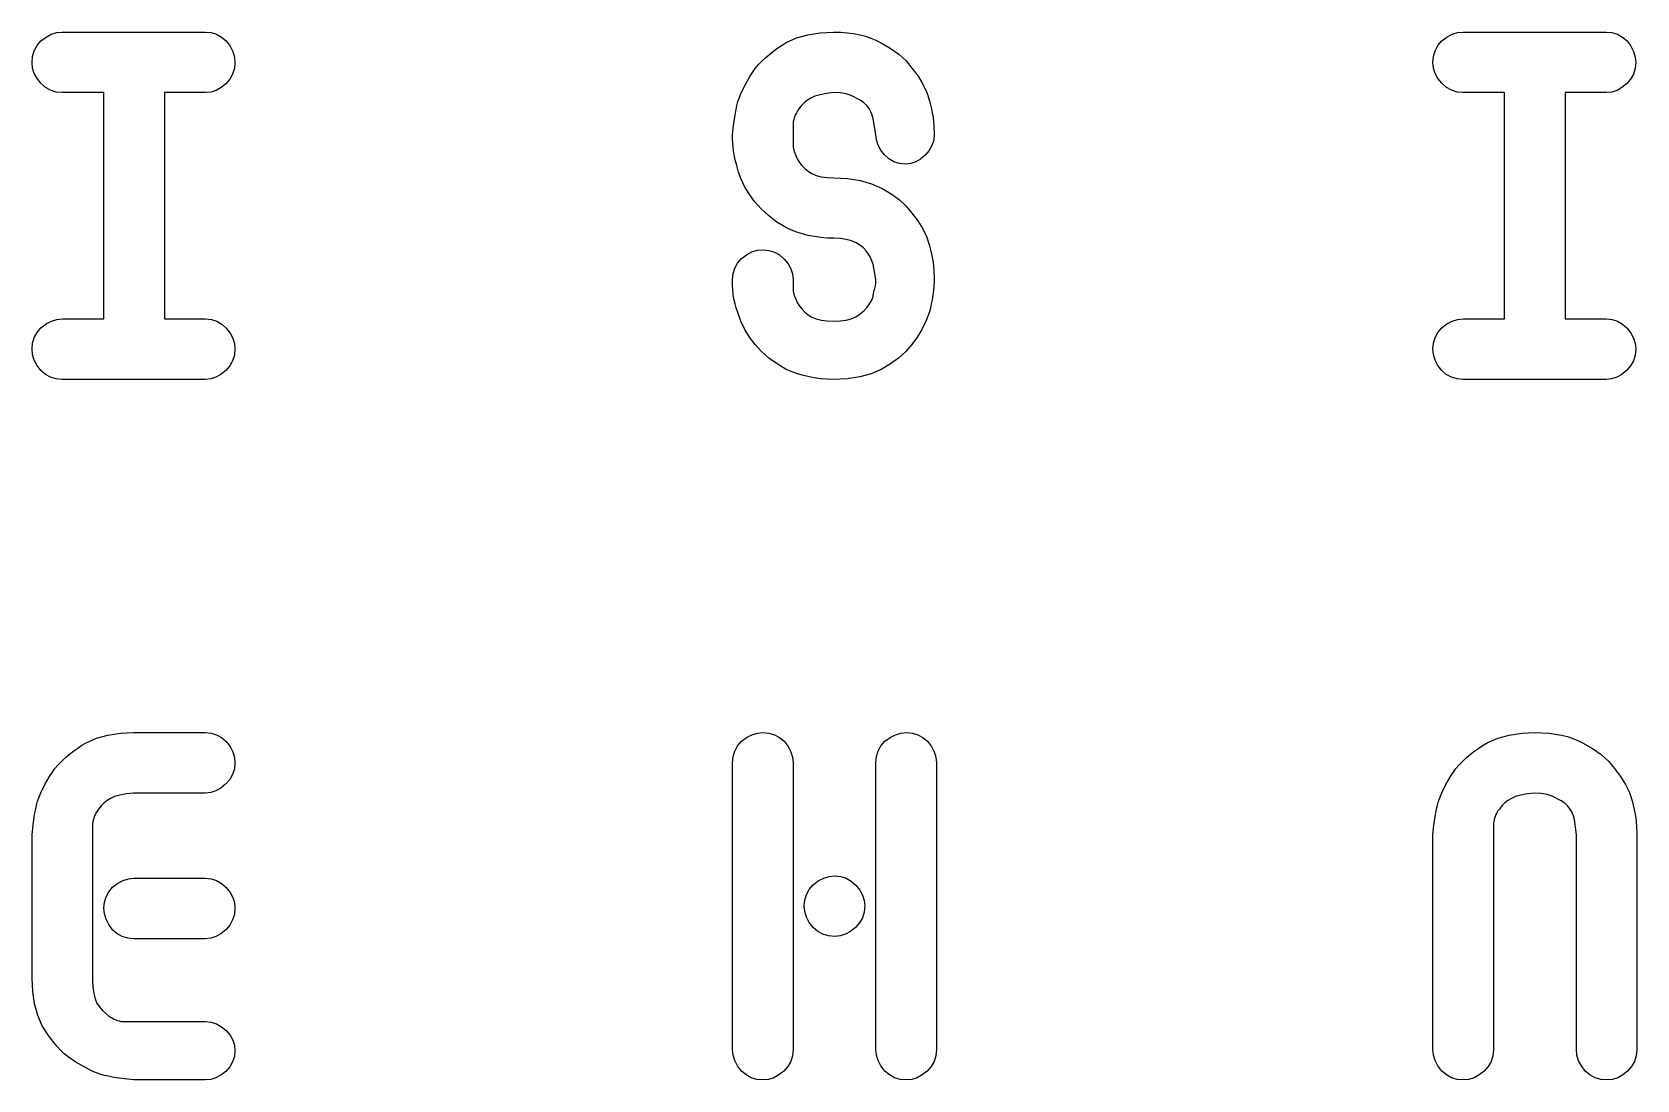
# Model space of a CAD drawing. Header units: metres. Extents: x 0 to 220, y 0 to 220.
# Drawn here: x 66.9 to 112.72, y 65.16 to 95.08 of the extents above; entities that cross this region are included whole.
import ezdxf

# ---------------------------------------------------------------- set-up
doc = ezdxf.new("R2010")
doc.units = ezdxf.units.M

msp = doc.modelspace()

# ---------------------------------------------------------------- linework, layer by layer
for p, q in [((67.1509, 94.8232), (67.2986, 94.9339)), ((67.2986, 94.9339), (67.4496, 95.013)), ((67.4496, 95.013), (67.6041, 95.0604)), ((67.6041, 95.0604), (67.7619, 95.0762)), ((67.7619, 95.0762), (71.8459, 95.0762)), ((71.8459, 95.0762), (72.0133, 95.0604)), ((72.0133, 95.0604), (72.1686, 95.013)), ((72.1686, 95.013), (72.3118, 94.9339)), ((72.3118, 94.9339), (72.4429, 94.8232)), ((88.4339, 94.7812), (88.7311, 94.9103)), ((88.7311, 94.9103), (89.0559, 95.0025)), ((89.0559, 95.0025), (89.4081, 95.0578)), ((89.4081, 95.0578), (89.7879, 95.0762)), ((89.7879, 95.0762), (89.9845, 95.0714)), ((89.9845, 95.0714), (90.1741, 95.057)), ((90.1741, 95.057), (90.3569, 95.0329)), ((90.3569, 95.0329), (90.5329, 94.9992)), ((90.5329, 94.9992), (90.6998, 94.9572)), ((90.6998, 94.9572), (90.8546, 94.9072)), ((90.8546, 94.9072), (90.9973, 94.8492)), ((107.151, 94.8232), (107.299, 94.9339)), ((107.299, 94.9339), (107.45, 95.013)), ((107.45, 95.013), (107.604, 95.0604)), ((107.604, 95.0604), (107.762, 95.0762)), ((107.762, 95.0762), (111.846, 95.0762)), ((111.846, 95.0762), (112.013, 95.0604)), ((112.013, 95.0604), (112.169, 95.013)), ((112.169, 95.013), (112.312, 94.9339)), ((112.312, 94.9339), (112.443, 94.8232)), ((66.9165, 94.3807), (66.9634, 94.5422)), ((66.9634, 94.5422), (67.0415, 94.6897)), ((67.0415, 94.6897), (67.1509, 94.8232)), ((72.4429, 94.8232), (72.5522, 94.674)), ((72.5522, 94.674), (72.6304, 94.5212)), ((72.6304, 94.5212), (72.6772, 94.365)), ((87.8503, 94.3535), (87.9639, 94.4502)), ((87.9639, 94.4502), (88.0814, 94.5422)), ((88.0814, 94.5422), (88.1989, 94.628)), ((88.1989, 94.628), (88.3164, 94.7077)), ((88.3164, 94.7077), (88.4339, 94.7812)), ((90.9973, 94.8492), (91.1279, 94.7832)), ((91.1279, 94.7832), (91.4068, 94.6219)), ((91.4068, 94.6219), (91.6494, 94.445)), ((91.6494, 94.445), (91.8557, 94.2524)), ((106.917, 94.3807), (106.963, 94.5422)), ((106.963, 94.5422), (107.042, 94.6897)), ((107.042, 94.6897), (107.151, 94.8232)), ((112.443, 94.8232), (112.552, 94.674)), ((112.552, 94.674), (112.63, 94.5212)), ((112.63, 94.5212), (112.677, 94.365)), ((66.9009, 94.2052), (66.9165, 94.3807)), ((66.9166, 94.0472), (66.9009, 94.2052)), ((66.9636, 93.8962), (66.9166, 94.0472)), ((72.6766, 94.0359), (72.6276, 93.8787)), ((72.6929, 94.2052), (72.6766, 94.0359)), ((72.6772, 94.365), (72.6929, 94.2052)), ((87.3999, 93.8087), (87.5499, 94.0362)), ((87.5499, 94.0362), (87.6433, 94.1465)), ((87.6433, 94.1465), (87.7434, 94.2522)), ((87.7434, 94.2522), (87.8503, 94.3535)), ((91.8557, 94.2524), (92.0259, 94.0442)), ((92.0259, 94.0442), (92.1973, 93.8186)), ((106.901, 94.2052), (106.917, 94.3807)), ((106.917, 94.0472), (106.901, 94.2052)), ((106.964, 93.8962), (106.917, 94.0472)), ((112.677, 94.0359), (112.628, 93.8787)), ((112.677, 94.365), (112.693, 94.2052)), ((112.693, 94.2052), (112.677, 94.0359)), ((67.0421, 93.7522), (66.9636, 93.8962)), ((67.1519, 93.6152), (67.0421, 93.7522)), ((67.2843, 93.4984), (67.1519, 93.6152)), ((67.4306, 93.415), (67.2843, 93.4984)), ((72.2984, 93.4906), (72.1579, 93.4115)), ((72.4319, 93.6012), (72.2984, 93.4906)), ((72.5461, 93.7339), (72.4319, 93.6012)), ((72.6276, 93.8787), (72.5461, 93.7339)), ((87.1514, 93.3382), (87.2671, 93.576)), ((87.2671, 93.576), (87.3999, 93.8087)), ((92.1973, 93.8186), (92.3384, 93.5885)), ((92.3384, 93.5885), (92.4492, 93.354)), ((107.042, 93.7522), (106.964, 93.8962)), ((107.152, 93.6152), (107.042, 93.7522)), ((107.284, 93.4984), (107.152, 93.6152)), ((107.431, 93.415), (107.284, 93.4984)), ((112.298, 93.4906), (112.158, 93.4115)), ((112.432, 93.6012), (112.298, 93.4906)), ((112.546, 93.7339), (112.432, 93.6012)), ((112.628, 93.8787), (112.546, 93.7339)), ((67.5908, 93.3649), (67.4306, 93.415)), ((67.7649, 93.3482), (67.5908, 93.3649)), ((68.9489, 93.3482), (67.7649, 93.3482)), ((68.9489, 86.8843), (68.9489, 93.3482)), ((71.8559, 93.3482), (70.6769, 93.3482)), ((70.6769, 93.3482), (70.6769, 86.8843)), ((72.0104, 93.3641), (71.8559, 93.3482)), ((72.1579, 93.4115), (72.0104, 93.3641)), ((87.0266, 92.9827), (87.0529, 93.0952)), ((87.0529, 93.0952), (87.1514, 93.3382)), ((88.9496, 93.06), (88.8688, 92.9774)), ((89.0383, 93.1319), (88.9496, 93.06)), ((89.1349, 93.1932), (89.0383, 93.1319)), ((89.2519, 93.2453), (89.1349, 93.1932)), ((89.4009, 93.2885), (89.2519, 93.2453)), ((89.5819, 93.3228), (89.4009, 93.2885)), ((89.7949, 93.3482), (89.5819, 93.3228)), ((89.9798, 93.3387), (89.7949, 93.3482)), ((90.1454, 93.31), (89.9798, 93.3387)), ((90.2917, 93.2622), (90.1454, 93.31)), ((90.5417, 93.1297), (90.2917, 93.2622)), ((90.6464, 93.057), (90.5417, 93.1297)), ((90.7327, 92.9772), (90.6464, 93.057)), ((92.4492, 93.354), (92.5299, 93.1152)), ((92.5299, 93.1152), (92.5872, 92.8752)), ((107.591, 93.3649), (107.431, 93.415)), ((107.765, 93.3482), (107.591, 93.3649)), ((108.949, 93.3482), (107.765, 93.3482)), ((108.949, 86.8843), (108.949, 93.3482)), ((111.856, 93.3482), (110.677, 93.3482)), ((110.677, 93.3482), (110.677, 86.8843)), ((112.01, 93.3641), (111.856, 93.3482)), ((112.158, 93.4115), (112.01, 93.3641)), ((86.9304, 92.4062), (86.9629, 92.6452)), ((86.9629, 92.6452), (86.9816, 92.7577)), ((86.9816, 92.7577), (87.0029, 92.8702)), ((87.0029, 92.8702), (87.0266, 92.9827)), ((88.6479, 92.5752), (88.6371, 92.5262)), ((88.6611, 92.6242), (88.6479, 92.5752)), ((88.6769, 92.6732), (88.6611, 92.6242)), ((88.6974, 92.7236), (88.6769, 92.6732)), ((88.7241, 92.7755), (88.6974, 92.7236)), ((88.7569, 92.8291), (88.7241, 92.7755)), ((88.7959, 92.8842), (88.7569, 92.8291)), ((88.8688, 92.9774), (88.7959, 92.8842)), ((90.8009, 92.8902), (90.7327, 92.9772)), ((90.8534, 92.7976), (90.8009, 92.8902)), ((90.8929, 92.6997), (90.8534, 92.7976)), ((90.9194, 92.5966), (90.8929, 92.6997)), ((90.9329, 92.4882), (90.9194, 92.5966)), ((92.5872, 92.8752), (92.6281, 92.636)), ((92.6281, 92.636), (92.6527, 92.3977)), ((86.9009, 92.1392), (86.9304, 92.4062)), ((86.9026, 92.0158), (86.9009, 92.1392)), ((88.6371, 92.5262), (88.6289, 92.4772)), ((88.6289, 92.4772), (88.6289, 91.7882)), ((90.9969, 92.1552), (90.9329, 92.4882)), ((91.0121, 91.9992), (90.9969, 92.1552)), ((92.6609, 92.1602), (92.6448, 91.9919)), ((92.6527, 92.3977), (92.6609, 92.1602)), ((86.9076, 91.8985), (86.9026, 92.0158)), ((86.9161, 91.7873), (86.9076, 91.8985)), ((86.9279, 91.6822), (86.9161, 91.7873)), ((86.9475, 91.5684), (86.9279, 91.6822)), ((88.6289, 91.7882), (88.6651, 91.6626)), ((88.6651, 91.6626), (88.7049, 91.5527)), ((91.0576, 91.85), (91.0121, 91.9992)), ((91.1336, 91.7077), (91.0576, 91.85)), ((91.2399, 91.5722), (91.1336, 91.7077)), ((92.5163, 91.6919), (92.4039, 91.5602)), ((92.5966, 91.8357), (92.5163, 91.6919)), ((92.6448, 91.9919), (92.5966, 91.8357)), ((86.9784, 91.4297), (86.9475, 91.5684)), ((87.0205, 91.2664), (86.9784, 91.4297)), ((87.0739, 91.0782), (87.0205, 91.2664)), ((88.7049, 91.5527), (88.7481, 91.4586)), ((88.7481, 91.4586), (88.7949, 91.3802)), ((88.7949, 91.3802), (88.8751, 91.2743)), ((88.8751, 91.2743), (88.9639, 91.1815)), ((91.3686, 91.4572), (91.2399, 91.5722)), ((91.5109, 91.375), (91.3686, 91.4572)), ((91.6666, 91.3257), (91.5109, 91.375)), ((91.8359, 91.3092), (91.6666, 91.3257)), ((91.988, 91.3249), (91.8359, 91.3092)), ((92.1334, 91.372), (91.988, 91.3249)), ((92.272, 91.4504), (92.1334, 91.372)), ((92.4039, 91.5602), (92.272, 91.4504)), ((87.1467, 90.876), (87.0739, 91.0782)), ((87.2471, 90.6692), (87.1467, 90.876)), ((88.9639, 91.1815), (89.0611, 91.1018)), ((89.0611, 91.1018), (89.1669, 91.0352)), ((89.1669, 91.0352), (89.2886, 90.9832)), ((89.2886, 90.9832), (89.4329, 90.946)), ((89.4329, 90.946), (89.5996, 90.9237)), ((89.5996, 90.9237), (89.7889, 90.9162)), ((89.7889, 90.9162), (90.1808, 90.8972)), ((90.1808, 90.8972), (90.5416, 90.8402)), ((90.5416, 90.8402), (90.8713, 90.7452)), ((90.8713, 90.7452), (91.1699, 90.6122)), ((87.3752, 90.458), (87.2471, 90.6692)), ((87.5309, 90.2422), (87.3752, 90.458)), ((91.1699, 90.6122), (91.4356, 90.4542)), ((91.4356, 90.4542), (91.6669, 90.2842)), ((91.6669, 90.2842), (91.8636, 90.1022)), ((87.7151, 90.0313), (87.5309, 90.2422)), ((87.9279, 89.8345), (87.7151, 90.0313)), ((88.1691, 89.6518), (87.9279, 89.8345)), ((91.8636, 90.1022), (92.0259, 89.9083)), ((92.0259, 89.9083), (92.1968, 89.6886)), ((88.4389, 89.4833), (88.1691, 89.6518)), ((88.5817, 89.4228), (88.4389, 89.4833)), ((88.7331, 89.3675), (88.5817, 89.4228)), ((88.8932, 89.3173), (88.7331, 89.3675)), ((92.1968, 89.6886), (92.3366, 89.4588)), ((92.3366, 89.4588), (92.4453, 89.2186)), ((89.0619, 89.2723), (88.8932, 89.3173)), ((89.2379, 89.2355), (89.0619, 89.2723)), ((89.4191, 89.2093), (89.2379, 89.2355)), ((89.6055, 89.1935), (89.4191, 89.2093)), ((89.7969, 89.1883), (89.6055, 89.1935)), ((89.9818, 89.18), (89.7969, 89.1883)), ((90.1484, 89.1553), (89.9818, 89.18)), ((90.2968, 89.114), (90.1484, 89.1553)), ((90.4269, 89.0563), (90.2968, 89.114)), ((90.5405, 88.9873), (90.4269, 89.0563)), ((90.6384, 88.9113), (90.5405, 88.9873)), ((90.7205, 88.8283), (90.6384, 88.9113)), ((92.4453, 89.2186), (92.5229, 88.9683)), ((92.5229, 88.9683), (92.5833, 88.7346)), ((86.9641, 88.336), (87.0432, 88.4792)), ((87.0432, 88.4792), (87.1539, 88.6103)), ((87.1539, 88.6103), (87.3031, 88.7196)), ((87.3031, 88.7196), (87.4559, 88.7978)), ((87.4559, 88.7978), (87.6121, 88.8446)), ((87.6121, 88.8446), (87.7719, 88.8603)), ((87.7719, 88.8603), (87.9413, 88.8438)), ((87.9413, 88.8438), (88.0984, 88.7943)), ((88.0984, 88.7943), (88.2433, 88.7118)), ((88.2433, 88.7118), (88.3759, 88.5963)), ((88.3759, 88.5963), (88.4866, 88.4608)), ((88.4866, 88.4608), (88.5656, 88.3185)), ((90.7869, 88.7383), (90.7205, 88.8283)), ((90.8402, 88.6435), (90.7869, 88.7383)), ((90.8824, 88.5463), (90.8402, 88.6435)), ((90.9133, 88.4465), (90.8824, 88.5463)), ((90.9969, 88.0113), (90.9133, 88.4465)), ((92.5833, 88.7346), (92.6264, 88.5025)), ((92.6264, 88.5025), (92.6523, 88.2721)), ((86.9009, 88.0133), (86.9167, 88.1807)), ((86.9026, 87.8512), (86.9009, 88.0133)), ((86.9167, 88.1807), (86.9641, 88.336)), ((88.5656, 88.3185), (88.6131, 88.1693)), ((88.6131, 88.1693), (88.6289, 88.0133)), ((88.6289, 88.0133), (88.6289, 87.6793)), ((90.9929, 87.9178), (90.9969, 88.0113)), ((92.6523, 88.2721), (92.6609, 88.0433)), ((92.6609, 88.0433), (92.6582, 87.9358)), ((86.9076, 87.713), (86.9026, 87.8512)), ((86.9161, 87.5987), (86.9076, 87.713)), ((86.9279, 87.5083), (86.9161, 87.5987)), ((88.6289, 87.6793), (88.6652, 87.5555)), ((88.6652, 87.5555), (88.7051, 87.4473)), ((90.9034, 87.4975), (90.9255, 87.5888)), ((90.9255, 87.5888), (90.9329, 87.6793)), ((90.9329, 87.6793), (90.9609, 87.7518)), ((90.9609, 87.7518), (90.9809, 87.8313)), ((90.9809, 87.8313), (90.9929, 87.9178)), ((92.6189, 87.5663), (92.5975, 87.4356)), ((92.6373, 87.6973), (92.6189, 87.5663)), ((92.6504, 87.8205), (92.6373, 87.6973)), ((92.6582, 87.9358), (92.6504, 87.8205)), ((86.9462, 87.4221), (86.9279, 87.5083)), ((86.9731, 87.3195), (86.9462, 87.4221)), ((87.0087, 87.2006), (86.9731, 87.3195)), ((87.0529, 87.0653), (87.0087, 87.2006)), ((88.7051, 87.4473), (88.7487, 87.3545)), ((88.7487, 87.3545), (88.7959, 87.2773)), ((88.7959, 87.2773), (88.8763, 87.1732)), ((88.8763, 87.1732), (88.9654, 87.082)), ((88.9654, 87.082), (89.0633, 87.0037)), ((90.5479, 87.0357), (90.6569, 87.127)), ((90.6569, 87.127), (90.7459, 87.2192)), ((90.7459, 87.2192), (90.8149, 87.3123)), ((90.8149, 87.3123), (90.8665, 87.4053)), ((90.8665, 87.4053), (90.9034, 87.4975)), ((92.5229, 87.0903), (92.4295, 86.8403)), ((92.5495, 87.1976), (92.5229, 87.0903)), ((92.5744, 87.3128), (92.5495, 87.1976)), ((92.5975, 87.4356), (92.5744, 87.3128)), ((67.0421, 86.4986), (67.1519, 86.6313)), ((67.1519, 86.6313), (67.2997, 86.7419)), ((67.2997, 86.7419), (67.4511, 86.821)), ((67.4511, 86.821), (67.6062, 86.8684)), ((67.6062, 86.8684), (67.7649, 86.8843)), ((67.7649, 86.8843), (68.9489, 86.8843)), ((70.6769, 86.8843), (71.8559, 86.8843)), ((71.8559, 86.8843), (72.0214, 86.8676)), ((72.0214, 86.8676), (72.1749, 86.8175)), ((72.1749, 86.8175), (72.3164, 86.7341)), ((72.3164, 86.7341), (72.4459, 86.6173)), ((72.4459, 86.6173), (72.5539, 86.4803)), ((87.1405, 86.8191), (87.0529, 87.0653)), ((87.2514, 86.5848), (87.1405, 86.8191)), ((89.0633, 87.0037), (89.1699, 86.9383)), ((89.1699, 86.9383), (89.2922, 86.8866)), ((89.2922, 86.8866), (89.4371, 86.8498)), ((89.4371, 86.8498), (89.6047, 86.8276)), ((89.6047, 86.8276), (89.7949, 86.8203)), ((89.7949, 86.8203), (89.9798, 86.8281)), ((89.9798, 86.8281), (90.1454, 86.8515)), ((90.1454, 86.8515), (90.2917, 86.8906)), ((90.2917, 86.8906), (90.4189, 86.9453)), ((90.4189, 86.9453), (90.5479, 87.0357)), ((92.4295, 86.8403), (92.3154, 86.6015)), ((107.042, 86.4986), (107.152, 86.6313)), ((107.152, 86.6313), (107.3, 86.7419)), ((107.3, 86.7419), (107.451, 86.821)), ((107.451, 86.821), (107.606, 86.8684)), ((107.606, 86.8684), (107.765, 86.8843)), ((107.765, 86.8843), (108.949, 86.8843)), ((110.677, 86.8843), (111.856, 86.8843)), ((111.856, 86.8843), (112.021, 86.8676)), ((112.021, 86.8676), (112.175, 86.8175)), ((112.175, 86.8175), (112.316, 86.7341)), ((112.316, 86.7341), (112.446, 86.6173)), ((112.446, 86.6173), (112.554, 86.4803)), ((66.9009, 86.0273), (66.9166, 86.1966)), ((66.9166, 86.1966), (66.9636, 86.3538)), ((66.9636, 86.3538), (67.0421, 86.4986)), ((72.5539, 86.4803), (72.6311, 86.3363)), ((72.6311, 86.3363), (72.6774, 86.1853)), ((72.6774, 86.1853), (72.6929, 86.0273)), ((87.3855, 86.3621), (87.2514, 86.5848)), ((87.5429, 86.1513), (87.3855, 86.3621)), ((87.7257, 85.9536), (87.5429, 86.1513)), ((92.0249, 86.1573), (91.8459, 85.9549)), ((92.1805, 86.3738), (92.0249, 86.1573)), ((92.3154, 86.6015), (92.1805, 86.3738)), ((106.901, 86.0273), (106.917, 86.1966)), ((106.917, 86.1966), (106.964, 86.3538)), ((106.964, 86.3538), (107.042, 86.4986)), ((112.554, 86.4803), (112.631, 86.3363)), ((112.631, 86.3363), (112.677, 86.1853)), ((112.677, 86.1853), (112.693, 86.0273)), ((66.9165, 85.8675), (66.9009, 86.0273)), ((66.9634, 85.7113), (66.9165, 85.8675)), ((67.0415, 85.5585), (66.9634, 85.7113)), ((72.6764, 85.8518), (72.6269, 85.6903)), ((72.6929, 86.0273), (72.6764, 85.8518)), ((87.9351, 85.7695), (87.7257, 85.9536)), ((88.1712, 85.5991), (87.9351, 85.7695)), ((91.6401, 85.769), (91.4074, 85.5994)), ((91.8459, 85.9549), (91.6401, 85.769)), ((106.917, 85.8675), (106.901, 86.0273)), ((106.963, 85.7113), (106.917, 85.8675)), ((107.042, 85.5585), (106.963, 85.7113)), ((112.676, 85.8518), (112.627, 85.6903)), ((112.693, 86.0273), (112.676, 85.8518)), ((67.1509, 85.4093), (67.0415, 85.5585)), ((67.2828, 85.2986), (67.1509, 85.4093)), ((67.4286, 85.2195), (67.2828, 85.2986)), ((72.2934, 85.2986), (72.1511, 85.2195)), ((72.4289, 85.4093), (72.2934, 85.2986)), ((72.5444, 85.5428), (72.4289, 85.4093)), ((72.6269, 85.6903), (72.5444, 85.5428)), ((88.4339, 85.4423), (88.1712, 85.5991)), ((88.5762, 85.3838), (88.4339, 85.4423)), ((88.7271, 85.3303), (88.5762, 85.3838)), ((88.8867, 85.2818), (88.7271, 85.3303)), ((89.0549, 85.2383), (88.8867, 85.2818)), ((89.2305, 85.2024), (89.0549, 85.2383)), ((90.8585, 85.3194), (90.5354, 85.2288)), ((91.1479, 85.4463), (90.8585, 85.3194)), ((91.4074, 85.5994), (91.1479, 85.4463)), ((107.151, 85.4093), (107.042, 85.5585)), ((107.283, 85.2986), (107.151, 85.4093)), ((107.429, 85.2195), (107.283, 85.2986)), ((112.293, 85.2986), (112.151, 85.2195)), ((112.429, 85.4093), (112.293, 85.2986)), ((112.544, 85.5428), (112.429, 85.4093)), ((112.627, 85.6903), (112.544, 85.5428)), ((67.5883, 85.1721), (67.4286, 85.2195)), ((67.7619, 85.1562), (67.5883, 85.1721)), ((71.8459, 85.1562), (67.7619, 85.1562)), ((72.0019, 85.1721), (71.8459, 85.1562)), ((72.1511, 85.2195), (72.0019, 85.1721)), ((89.4111, 85.1768), (89.2305, 85.2024)), ((89.597, 85.1614), (89.4111, 85.1768)), ((89.7879, 85.1562), (89.597, 85.1614)), ((90.1785, 85.1744), (89.7879, 85.1562)), ((90.5354, 85.2288), (90.1785, 85.1744)), ((107.588, 85.1721), (107.429, 85.2195)), ((107.762, 85.1562), (107.588, 85.1721)), ((111.846, 85.1562), (107.762, 85.1562)), ((112.002, 85.1721), (111.846, 85.1562)), ((112.151, 85.2195), (112.002, 85.1721)), ((68.2066, 74.633), (68.3248, 74.7117)), ((68.3248, 74.7117), (68.4429, 74.7842)), ((68.4429, 74.7842), (68.7413, 74.912)), ((68.7413, 74.912), (69.0676, 75.0032)), ((69.0676, 75.0032), (69.4218, 75.058)), ((69.4218, 75.058), (69.8039, 75.0762)), ((69.8039, 75.0762), (71.8459, 75.0762)), ((71.8459, 75.0762), (72.0133, 75.0604)), ((72.0133, 75.0604), (72.1686, 75.013)), ((72.1686, 75.013), (72.3118, 74.9339)), ((72.3118, 74.9339), (72.4429, 74.8232)), ((72.4429, 74.8232), (72.5522, 74.674)), ((86.9641, 74.5475), (87.0432, 74.6938)), ((87.0432, 74.6938), (87.1539, 74.8262)), ((87.1539, 74.8262), (87.3031, 74.9356)), ((87.3031, 74.9356), (87.4559, 75.0137)), ((87.4559, 75.0137), (87.6121, 75.0606)), ((87.6121, 75.0606), (87.7719, 75.0762)), ((87.7719, 75.0762), (87.9413, 75.0606)), ((87.9413, 75.0606), (88.0984, 75.0137)), ((88.0984, 75.0137), (88.2433, 74.9356)), ((88.2433, 74.9356), (88.3759, 74.8262)), ((88.3759, 74.8262), (88.4866, 74.6781)), ((91.0601, 74.5475), (91.1392, 74.6938)), ((91.1392, 74.6938), (91.2499, 74.8262)), ((91.2499, 74.8262), (91.3991, 74.9356)), ((91.3991, 74.9356), (91.5519, 75.0137)), ((91.5519, 75.0137), (91.7081, 75.0606)), ((91.7081, 75.0606), (91.8679, 75.0762)), ((91.8679, 75.0762), (92.0372, 75.0606)), ((92.0372, 75.0606), (92.1944, 75.0137)), ((92.1944, 75.0137), (92.3392, 74.9356)), ((92.3392, 74.9356), (92.4719, 74.8262)), ((92.4719, 74.8262), (92.5826, 74.6781)), ((108.214, 74.633), (108.332, 74.7117)), ((108.332, 74.7117), (108.451, 74.7842)), ((108.451, 74.7842), (108.751, 74.912)), ((108.751, 74.912), (109.08, 75.0032)), ((109.08, 75.0032), (109.436, 75.058)), ((109.436, 75.058), (109.82, 75.0762)), ((109.82, 75.0762), (110.019, 75.0714)), ((110.019, 75.0714), (110.211, 75.057)), ((110.211, 75.057), (110.396, 75.0329)), ((110.396, 75.0329), (110.574, 74.9992)), ((110.574, 74.9992), (110.742, 74.9573)), ((110.742, 74.9573), (110.899, 74.9075)), ((110.899, 74.9075), (111.043, 74.8498)), ((111.043, 74.8498), (111.175, 74.7842)), ((111.175, 74.7842), (111.457, 74.6234)), ((67.6474, 74.1555), (67.7479, 74.2605)), ((67.7479, 74.2605), (67.8554, 74.3611)), ((67.8554, 74.3611), (67.9699, 74.4572)), ((67.9699, 74.4572), (68.0883, 74.5482)), ((68.0883, 74.5482), (68.2066, 74.633)), ((72.5522, 74.674), (72.6304, 74.5212)), ((72.6304, 74.5212), (72.6772, 74.365)), ((72.6772, 74.365), (72.6929, 74.2052)), ((86.9009, 74.2132), (86.9167, 74.3873)), ((86.9167, 74.3873), (86.9641, 74.5475)), ((88.4866, 74.6781), (88.5656, 74.5265)), ((88.5656, 74.5265), (88.6131, 74.3716)), ((88.6131, 74.3716), (88.6289, 74.2132)), ((90.9969, 74.2132), (91.0127, 74.3873)), ((91.0127, 74.3873), (91.0601, 74.5475)), ((92.5826, 74.6781), (92.6616, 74.5265)), ((92.6616, 74.5265), (92.7091, 74.3716)), ((92.7091, 74.3716), (92.7249, 74.2132)), ((107.651, 74.1555), (107.753, 74.2605)), ((107.753, 74.2605), (107.861, 74.3611)), ((107.861, 74.3611), (107.976, 74.4572)), ((107.976, 74.4572), (108.095, 74.5482)), ((108.095, 74.5482), (108.214, 74.633)), ((111.457, 74.6234), (111.702, 74.4467)), ((111.702, 74.4467), (111.911, 74.2544)), ((111.911, 74.2544), (112.083, 74.0462)), ((67.2689, 73.5907), (67.4026, 73.8211)), ((67.4026, 73.8211), (67.5539, 74.0462)), ((67.5539, 74.0462), (67.6474, 74.1555)), ((72.6266, 73.8787), (72.5438, 73.7339)), ((72.6763, 74.0359), (72.6266, 73.8787)), ((72.6929, 74.2052), (72.6763, 74.0359)), ((86.9009, 66.0193), (86.9009, 74.2132)), ((88.6289, 74.2132), (88.6289, 66.0193)), ((90.9969, 66.0193), (90.9969, 74.2132)), ((92.7249, 74.2132), (92.7249, 66.0193)), ((107.271, 73.5907), (107.405, 73.8211)), ((107.405, 73.8211), (107.557, 74.0462)), ((107.557, 74.0462), (107.651, 74.1555)), ((112.083, 74.0462), (112.256, 73.8215)), ((112.256, 73.8215), (112.399, 73.5925)), ((67.0539, 73.1142), (67.1526, 73.3551)), ((67.1526, 73.3551), (67.2689, 73.5907)), ((69.5844, 73.3228), (69.4031, 73.2885)), ((69.7979, 73.3482), (69.5844, 73.3228)), ((71.8439, 73.3482), (69.7979, 73.3482)), ((72.0004, 73.3641), (71.8439, 73.3482)), ((72.1499, 73.4115), (72.0004, 73.3641)), ((72.2924, 73.4906), (72.1499, 73.4115)), ((72.4279, 73.6012), (72.2924, 73.4906)), ((72.5438, 73.7339), (72.4279, 73.6012)), ((107.055, 73.1142), (107.154, 73.3551)), ((107.154, 73.3551), (107.271, 73.5907)), ((109.591, 73.3229), (109.408, 73.289)), ((109.806, 73.3482), (109.591, 73.3229)), ((109.992, 73.3387), (109.806, 73.3482)), ((110.16, 73.31), (109.992, 73.3387)), ((112.399, 73.5925), (112.511, 73.3591)), ((112.511, 73.3591), (112.592, 73.1212)), ((66.9817, 72.7807), (67.0031, 72.892)), ((67.0031, 72.892), (67.0272, 73.0032)), ((67.0272, 73.0032), (67.0539, 73.1142)), ((68.7959, 72.8852), (68.7574, 72.8297)), ((68.8693, 72.978), (68.7959, 72.8852)), ((68.9506, 73.0602), (68.8693, 72.978)), ((69.0398, 73.132), (68.9506, 73.0602)), ((69.1369, 73.1932), (69.0398, 73.132)), ((69.254, 73.2453), (69.1369, 73.1932)), ((69.4031, 73.2885), (69.254, 73.2453)), ((106.983, 72.7807), (107.004, 72.892)), ((107.004, 72.892), (107.028, 73.0032)), ((107.028, 73.0032), (107.055, 73.1142)), ((108.797, 72.8902), (108.758, 72.8356)), ((108.871, 72.9821), (108.797, 72.8902)), ((108.953, 73.0635), (108.871, 72.9821)), ((109.042, 73.1346), (108.953, 73.0635)), ((109.14, 73.1952), (109.042, 73.1346)), ((109.258, 73.2464), (109.14, 73.1952)), ((109.408, 73.289), (109.258, 73.2464)), ((110.308, 73.2622), (110.16, 73.31)), ((110.561, 73.1292), (110.308, 73.2622)), ((110.666, 73.0562), (110.561, 73.1292)), ((110.753, 72.9762), (110.666, 73.0562)), ((110.822, 72.8892), (110.753, 72.9762)), ((110.875, 72.7966), (110.822, 72.8892)), ((112.592, 73.1212), (112.65, 72.8817)), ((112.65, 72.8817), (112.692, 72.643)), ((66.9009, 72.1682), (66.9304, 72.4325)), ((66.9304, 72.4325), (66.9629, 72.6692)), ((66.9629, 72.6692), (66.9817, 72.7807)), ((68.6372, 72.5272), (68.6289, 72.4782)), ((68.6289, 72.4782), (68.6289, 67.9993)), ((68.6481, 72.5762), (68.6372, 72.5272)), ((68.6617, 72.6252), (68.6481, 72.5762)), ((68.6779, 72.6742), (68.6617, 72.6252)), ((68.6984, 72.7242), (68.6779, 72.6742)), ((68.7249, 72.776), (68.6984, 72.7242)), ((68.7574, 72.8297), (68.7249, 72.776)), ((106.901, 72.1682), (106.931, 72.4325)), ((106.931, 72.4325), (106.964, 72.6692)), ((106.964, 72.6692), (106.983, 72.7807)), ((108.637, 72.5357), (108.629, 72.4872)), ((108.629, 72.4872), (108.629, 66.0173)), ((108.648, 72.5842), (108.637, 72.5357)), ((108.662, 72.6327), (108.648, 72.5842)), ((108.678, 72.6812), (108.662, 72.6327)), ((108.698, 72.731), (108.678, 72.6812)), ((108.725, 72.7825), (108.698, 72.731)), ((108.758, 72.8356), (108.725, 72.7825)), ((110.915, 72.6987), (110.875, 72.7966)), ((110.941, 72.5956), (110.915, 72.6987)), ((110.997, 72.1542), (110.941, 72.5956)), ((112.692, 72.643), (112.717, 72.4052)), ((112.717, 72.4052), (112.725, 72.1682)), ((66.9009, 68.0643), (66.9009, 72.1682)), ((106.901, 66.0193), (106.901, 72.1682)), ((110.997, 66.0173), (110.997, 72.1542)), ((112.725, 72.1682), (112.725, 66.0193)), ((69.0895, 70.5306), (69.1989, 70.6632)), ((69.1989, 70.6632), (69.3461, 70.7739)), ((69.3461, 70.7739), (69.4969, 70.853)), ((69.4969, 70.853), (69.6511, 70.9004)), ((69.6511, 70.9004), (69.8089, 70.9162)), ((69.8089, 70.9162), (71.8469, 70.9162)), ((71.8469, 70.9162), (72.0143, 70.8996)), ((72.0143, 70.8996), (72.1694, 70.8495)), ((72.1694, 70.8495), (72.3122, 70.7661)), ((72.3122, 70.7661), (72.4429, 70.6492)), ((72.4429, 70.6492), (72.5522, 70.5122)), ((89.0121, 70.4497), (89.0912, 70.5946)), ((89.0912, 70.5946), (89.2019, 70.7272)), ((89.2019, 70.7272), (89.3511, 70.8379)), ((89.3511, 70.8379), (89.5039, 70.917)), ((89.5039, 70.917), (89.6601, 70.9644)), ((89.6601, 70.9644), (89.8199, 70.9802)), ((89.8199, 70.9802), (89.9893, 70.9636)), ((89.9893, 70.9636), (90.1464, 70.9135)), ((90.1464, 70.9135), (90.2912, 70.83)), ((90.2912, 70.83), (90.4239, 70.7132)), ((90.4239, 70.7132), (90.5346, 70.5762)), ((90.5346, 70.5762), (90.6136, 70.4322)), ((68.9489, 70.0592), (68.9645, 70.2286)), ((68.9645, 70.2286), (69.0114, 70.3857)), ((69.0114, 70.3857), (69.0895, 70.5306)), ((72.5522, 70.5122), (72.6304, 70.3682)), ((72.6304, 70.3682), (72.6772, 70.2172)), ((72.6772, 70.2172), (72.6929, 70.0592)), ((88.9489, 70.1232), (88.9647, 70.2926)), ((88.9647, 69.9635), (88.9489, 70.1232)), ((88.9647, 70.2926), (89.0121, 70.4497)), ((90.6136, 70.4322), (90.6611, 70.2812)), ((90.6769, 70.1232), (90.6602, 69.9478)), ((90.6611, 70.2812), (90.6769, 70.1232)), ((68.9645, 69.8995), (68.9489, 70.0592)), ((69.0114, 69.7433), (68.9645, 69.8995)), ((69.0895, 69.5905), (69.0114, 69.7433)), ((72.6269, 69.7223), (72.5444, 69.5748)), ((72.6764, 69.8838), (72.6269, 69.7223)), ((72.6929, 70.0592), (72.6764, 69.8838)), ((89.0121, 69.8073), (88.9647, 69.9635)), ((89.0912, 69.6545), (89.0121, 69.8073)), ((89.2019, 69.5053), (89.0912, 69.6545)), ((90.6101, 69.7863), (90.5267, 69.6388)), ((90.6602, 69.9478), (90.6101, 69.7863)), ((69.1989, 69.4413), (69.0895, 69.5905)), ((69.3304, 69.3306), (69.1989, 69.4413)), ((69.4759, 69.2515), (69.3304, 69.3306)), ((69.6354, 69.2041), (69.4759, 69.2515)), ((69.8089, 69.1883), (69.6354, 69.2041)), ((72.0029, 69.2041), (71.8469, 69.1883)), ((72.1519, 69.2515), (72.0029, 69.2041)), ((72.2939, 69.3306), (72.1519, 69.2515)), ((72.4289, 69.4413), (72.2939, 69.3306)), ((72.5444, 69.5748), (72.4289, 69.4413)), ((89.3354, 69.3946), (89.2019, 69.5053)), ((89.4829, 69.3155), (89.3354, 69.3946)), ((89.6444, 69.2681), (89.4829, 69.3155)), ((89.8199, 69.2523), (89.6444, 69.2681)), ((89.9779, 69.2681), (89.8199, 69.2523)), ((90.1289, 69.3155), (89.9779, 69.2681)), ((90.2729, 69.3946), (90.1289, 69.3155)), ((90.4099, 69.5053), (90.2729, 69.3946)), ((90.5267, 69.6388), (90.4099, 69.5053)), ((71.8469, 69.1883), (69.8089, 69.1883)), ((66.9191, 67.6816), (66.9009, 68.0643)), ((68.6289, 67.9993), (68.6366, 67.8001)), ((66.9739, 67.3268), (66.9191, 67.6816)), ((68.6366, 67.8001), (68.6599, 67.6238)), ((68.6599, 67.6238), (68.6986, 67.4701)), ((68.6986, 67.4701), (68.7529, 67.3393)), ((67.0651, 66.9996), (66.9739, 67.3268)), ((67.1929, 66.7003), (67.0651, 66.9996)), ((68.7529, 67.3393), (68.8306, 67.2333)), ((68.8306, 67.2333), (68.9119, 67.1395)), ((68.9119, 67.1395), (68.9966, 67.0578)), ((68.9966, 67.0578), (69.0849, 66.9883)), ((69.0849, 66.9883), (69.1395, 66.9493)), ((69.1395, 66.9493), (69.1921, 66.9165)), ((69.1921, 66.9165), (69.243, 66.8898)), ((67.2654, 66.5822), (67.1929, 66.7003)), ((67.3439, 66.464), (67.2654, 66.5822)), ((67.4284, 66.3457), (67.3439, 66.464)), ((69.243, 66.8898), (69.2919, 66.8693)), ((69.2919, 66.8693), (69.3404, 66.8531)), ((69.3404, 66.8531), (69.3889, 66.8395)), ((69.3889, 66.8395), (69.4374, 66.8286)), ((69.4374, 66.8286), (69.4859, 66.8203)), ((69.4859, 66.8203), (71.8499, 66.8203)), ((71.8499, 66.8203), (72.0164, 66.8042)), ((72.0164, 66.8042), (72.1709, 66.756)), ((72.1709, 66.756), (72.3134, 66.6757)), ((72.3134, 66.6757), (72.4439, 66.5633)), ((72.4439, 66.5633), (72.5528, 66.4314)), ((67.5189, 66.2273), (67.4284, 66.3457)), ((67.615, 66.1127), (67.5189, 66.2273)), ((67.7154, 66.005), (67.615, 66.1127)), ((67.82, 65.9042), (67.7154, 66.005)), ((72.5528, 66.4314), (72.6306, 66.2928)), ((72.6306, 66.2928), (72.6773, 66.1474)), ((72.6929, 65.9953), (72.6764, 65.826)), ((72.6773, 66.1474), (72.6929, 65.9953)), ((86.9167, 65.8609), (86.9009, 66.0193)), ((88.6289, 66.0193), (88.6122, 65.8452)), ((91.0127, 65.8609), (90.9969, 66.0193)), ((92.7249, 66.0193), (92.7082, 65.8452)), ((106.917, 65.8609), (106.901, 66.0193)), ((108.629, 66.0173), (108.612, 65.8437)), ((111.013, 65.8595), (110.997, 66.0173)), ((112.725, 66.0193), (112.708, 65.8452)), ((67.9289, 65.8103), (67.82, 65.9042)), ((68.1535, 65.659), (67.9289, 65.8103)), ((68.3834, 65.525), (68.1535, 65.659)), ((72.6269, 65.6703), (72.5444, 65.528)), ((72.6764, 65.826), (72.6269, 65.6703)), ((86.9641, 65.706), (86.9167, 65.8609)), ((87.0432, 65.5544), (86.9641, 65.706)), ((87.1539, 65.4062), (87.0432, 65.5544)), ((88.4787, 65.5387), (88.3619, 65.4062)), ((88.5621, 65.685), (88.4787, 65.5387)), ((88.6122, 65.8452), (88.5621, 65.685)), ((91.0601, 65.706), (91.0127, 65.8609)), ((91.1392, 65.5544), (91.0601, 65.706)), ((91.2499, 65.4062), (91.1392, 65.5544)), ((92.5747, 65.5387), (92.4579, 65.4062)), ((92.6581, 65.685), (92.5747, 65.5387)), ((92.7082, 65.8452), (92.6581, 65.685)), ((106.964, 65.706), (106.917, 65.8609)), ((107.043, 65.5544), (106.964, 65.706)), ((107.154, 65.4062), (107.043, 65.5544)), ((108.479, 65.5382), (108.362, 65.4062)), ((108.562, 65.684), (108.479, 65.5382)), ((108.612, 65.8437), (108.562, 65.684)), ((111.06, 65.705), (111.013, 65.8595)), ((111.139, 65.5539), (111.06, 65.705)), ((111.25, 65.4062), (111.139, 65.5539)), ((112.575, 65.5387), (112.458, 65.4062)), ((112.658, 65.685), (112.575, 65.5387)), ((112.708, 65.8452), (112.658, 65.685)), ((68.6185, 65.4084), (68.3834, 65.525)), ((68.8589, 65.3093), (68.6185, 65.4084)), ((68.9703, 65.2826), (68.8589, 65.3093)), ((69.0816, 65.2585), (68.9703, 65.2826)), ((69.1928, 65.2371), (69.0816, 65.2585)), ((69.3039, 65.2183), (69.1928, 65.2371)), ((69.5399, 65.1858), (69.3039, 65.2183)), ((69.8039, 65.1562), (69.5399, 65.1858)), ((71.8459, 65.1562), (69.8039, 65.1562)), ((72.0019, 65.1714), (71.8459, 65.1562)), ((72.1511, 65.217), (72.0019, 65.1714)), ((72.2934, 65.2929), (72.1511, 65.217)), ((72.4289, 65.3993), (72.2934, 65.2929)), ((72.5444, 65.528), (72.4289, 65.3993)), ((87.2874, 65.2969), (87.1539, 65.4062)), ((87.4349, 65.2188), (87.2874, 65.2969)), ((87.5964, 65.1719), (87.4349, 65.2188)), ((87.7719, 65.1562), (87.5964, 65.1719)), ((87.9299, 65.1719), (87.7719, 65.1562)), ((88.0809, 65.2188), (87.9299, 65.1719)), ((88.2249, 65.2969), (88.0809, 65.2188)), ((88.3619, 65.4062), (88.2249, 65.2969)), ((91.3834, 65.2969), (91.2499, 65.4062)), ((91.5309, 65.2188), (91.3834, 65.2969)), ((91.6924, 65.1719), (91.5309, 65.2188)), ((91.8679, 65.1562), (91.6924, 65.1719)), ((92.0259, 65.1719), (91.8679, 65.1562)), ((92.1769, 65.2188), (92.0259, 65.1719)), ((92.3209, 65.2969), (92.1769, 65.2188)), ((92.4579, 65.4062), (92.3209, 65.2969)), ((107.287, 65.2969), (107.154, 65.4062)), ((107.435, 65.2188), (107.287, 65.2969)), ((107.596, 65.1719), (107.435, 65.2188)), ((107.772, 65.1562), (107.596, 65.1719)), ((107.93, 65.1719), (107.772, 65.1562)), ((108.081, 65.2188), (107.93, 65.1719)), ((108.225, 65.2969), (108.081, 65.2188)), ((108.362, 65.4062), (108.225, 65.2969)), ((111.383, 65.2969), (111.25, 65.4062)), ((111.531, 65.2188), (111.383, 65.2969)), ((111.692, 65.1719), (111.531, 65.2188)), ((111.868, 65.1562), (111.692, 65.1719)), ((112.026, 65.1719), (111.868, 65.1562)), ((112.177, 65.2188), (112.026, 65.1719)), ((112.321, 65.2969), (112.177, 65.2188)), ((112.458, 65.4062), (112.321, 65.2969))]:
    msp.add_line(p, q)

doc.saveas('drawing.dxf')
